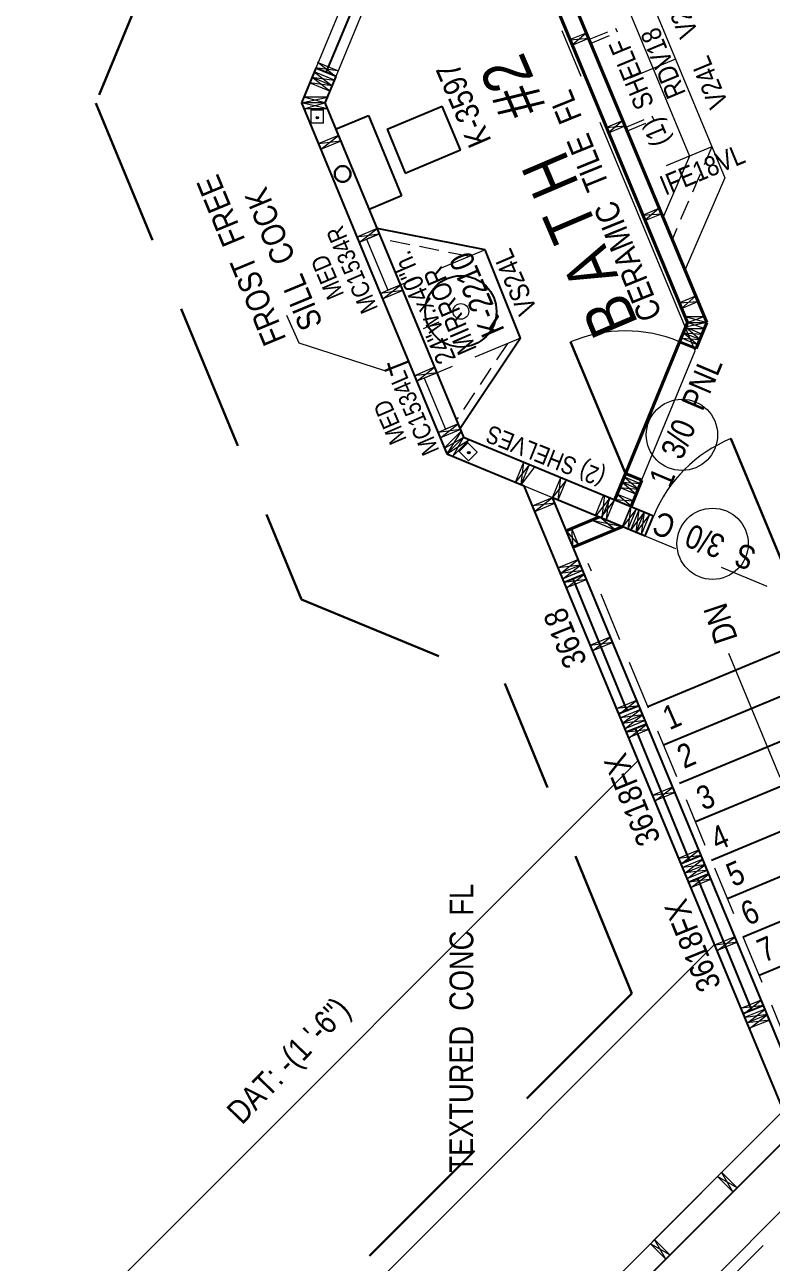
# Model space of a CAD drawing. Header units: inches. Extents: x -10188 to 9179, y -281 to 6710.
# Drawn here: x 4098.1 to 4286.7, y 2127.7 to 2440.3 of the extents above; entities that cross this region are included whole.
import ezdxf

# ---------------------------------------------------------------- set-up
doc = ezdxf.new("R2010")
doc.units = ezdxf.units.IN
doc.header["$MEASUREMENT"] = 0
doc.linetypes.add('CENTER', pattern=[2, 1.25, -0.25, 0.25, -0.25])
doc.linetypes.add('HIDDEN', pattern=[0.375, 0.25, -0.125])
for name, color, linetype, lineweight in [('BUILT-INS', 6, 'Continuous', 9), ('CONCRETE', 7, 'Continuous', 20), ('DOORS', 7, 'Continuous', 30), ('FOUNDATION', 7, 'HIDDEN', 20), ('GRID', 1, 'CENTER', 20), ('INT WALLS', 7, 'Continuous', 40), ('MILLWORK', 7, 'Continuous', 20), ('PLUMBING', 7, 'Continuous', 20), ('ROOFLINE', 7, 'HIDDEN', 30), ('STEEL', 5, 'Continuous', 9), ('WALL FRAMING', 7, 'Continuous', 30), ('WINDOWS', 5, 'Continuous', 30)]:
    doc.layers.add(name, color=color, linetype=linetype, lineweight=lineweight)
for name, color, linetype in [('CABINETS', 30, 'HIDDEN'), ('CABTOPS', 30, 'Continuous'), ('LLPLUMBING', 102, 'Continuous'), ('LLTEXT', 7, 'Continuous'), ('MILLWORK TEXT', 7, 'Continuous'), ('STAIRS', 7, 'Continuous'), ('TEXT', 250, 'Continuous'), ('WALLS', 5, 'Continuous')]:
    doc.layers.add(name, color=color, linetype=linetype)
doc.styles.add('ARCHENT', font='technical.ttf', dxfattribs={"height": 6})
doc.styles.add('ARCHENTLTD', font='technical.ttf', dxfattribs={"height": 0.1875})
doc.dimstyles.new('ARCHENTLTD', dxfattribs={"dimscale": 0.05, "dimtxt": 0.1875, "dimasz": 3, "dimexe": 9, "dimexo": 1, "dimgap": 2.5, "dimtad": 0, "dimdec": 1, "dimzin": 1, "dimdsep": 46, "dimlunit": 4, "dimtxsty": 'ARCHENTLTD', "dimblk": 'ARCHTICK', "dimcen": 6, "dimclrd": 256, "dimclre": 256, "dimclrt": 256, "dimaunit": 1, "dimadec": 0, "dimazin": 0, "dimtfac": 1, "dimtdec": 1, "dimtofl": 0, "dimtmove": 1, "dimatfit": 3, "dimldrblk": 'ARCHTICK', "dimfxl": 1, "dimfrac": 2, "dimtolj": 1, "dimtzin": 0, "dimlwd": 9, "dimlwe": 9, "dimarcsym": 0})

# ---------------------------------------------------------------- blocks, each defined once
blk = doc.blocks.new('_ArchTick')
at = {"color": 0, "linetype": 'ByBlock', "const_width": 0.15}
blk.add_lwpolyline([(-0.5, -0.5), (0.5, 0.5)], dxfattribs=at)

msp = doc.modelspace()

# ---------------------------------------------------------------- hatches: boundary and pattern name
at = {"layer": 'WALL FRAMING', "lineweight": 9, "ltscale": 150}
for points in [[(4171.98, 2417.12, 1), (4171.98, 2416.5, 1)], [(4210.26, 2332.51, 1), (4210.26, 2331.89, 1)]]:
    msp.add_hatch(color=256, dxfattribs=at).paths.add_polyline_path(points)

# ---------------------------------------------------------------- linework, layer by layer
at = {"layer": 'BUILT-INS', "ltscale": 0.75}
for p, q in [((4218.36, 2537.79), (4274.92, 2401.66)), ((4215.95, 2527.65), (4266.03, 2407.12))]:
    msp.add_line(p, q, dxfattribs=at)
at = {"layer": 'BUILT-INS', "color": 6, "linetype": 'HIDDEN', "lineweight": 9, "ltscale": 20}
for p, q in [((4240.77, 2436.61), (4247.41, 2439.36)), ((4241.16, 2435.68), (4247.79, 2438.44)), ((4249.99, 2414.43), (4256.62, 2417.18)), ((4250.37, 2413.51), (4257, 2416.26)), ((4271.68, 2409.47), (4261.7, 2386.23))]:
    msp.add_line(p, q, dxfattribs=at)
at = {"layer": 'BUILT-INS', "color": 6, "linetype": 'Continuous', "lineweight": 9, "ltscale": 5}
for p, q in [((4247.79, 2438.44), (4247.41, 2439.36)), ((4257, 2416.26), (4256.62, 2417.18))]:
    msp.add_line(p, q, dxfattribs=at)
at = {"layer": 'BUILT-INS', "linetype": 'HIDDEN', "lineweight": 9, "ltscale": 50}
for p, q in [((4262.47, 2431.63), (4245.85, 2424.72)), ((4271.69, 2409.47), (4255.07, 2402.56))]:
    msp.add_line(p, q, dxfattribs=at)
at = {"layer": 'BUILT-INS'}
for p, q in [((4266.03, 2407.12), (4259.29, 2391.53)), ((4274.92, 2401.66), (4264.9, 2378.5))]:
    msp.add_line(p, q, dxfattribs=at)
at = {"layer": 'CABINETS', "lineweight": 9, "ltscale": 50}
for p, q in [((4214.41, 2383.42), (4193.05, 2374.56)), ((4223.34, 2361.14), (4202.24, 2352.39))]:
    msp.add_line(p, q, dxfattribs=at)
at = {"layer": 'CABTOPS', "color": 7, "linetype": 'HIDDEN', "lineweight": 20, "ltscale": 20}
for p, q in [((4210.04, 2381.81), (4188.08, 2386.16)), ((4220.03, 2359.77), (4207.35, 2340.76))]:
    msp.add_line(p, q, dxfattribs=at)
at = {"layer": 'CONCRETE', "ltscale": 75}
for p, q in [((4253.03, 2254.45), (4098.06, 2099.35)), ((4272.32, 2207.97), (4144.56, 2080.1))]:
    msp.add_line(p, q, dxfattribs=at)
at = {"layer": 'DOORS', "ltscale": 75}
for p, q in [((4235.97, 2360.17), (4249.82, 2326.94)), ((4276.44, 2335.73), (4290.24, 2302.47))]:
    msp.add_line(p, q, dxfattribs=at)
at = {"layer": 'DOORS', "color": 7, "linetype": 'Continuous', "lineweight": 20, "ltscale": 7.5}
for centre in [(4264.11, 2336.69), (4264.11, 2336.69), (4271.85, 2309.17)]:
    msp.add_circle(centre, 9, dxfattribs=at)
at = {"layer": 'DOORS', "lineweight": 9, "ltscale": 75}
for centre, radius, start, end in [((4249.82, 2326.94), 36, 67.6252, 112.6252), ((4290.23, 2302.49), 35.99, 112.5262, 157.502)]:
    msp.add_arc(centre, radius, start, end, dxfattribs=at)
at = {"layer": 'FOUNDATION', "linetype": 'HIDDEN', "lineweight": 20, "ltscale": 50}
msp.add_line((4298.77, 2163.71), (4240.46, 2304.21), dxfattribs=at)
at = {"layer": 'FOUNDATION', "color": 4, "ltscale": 75}
msp.add_line((4289.74, 2165.99), (4235.93, 2112.12), dxfattribs=at)
at = {"layer": 'GRID', "ltscale": 50}
for p, q in [((4267.43, 2357.91), (4204.62, 2509.26)), ((4249.09, 2313.55), (4267.43, 2357.91)), ((4249.09, 2313.55), (4267.43, 2357.91)), ((4204.73, 2331.89), (4293.45, 2295.2)), ((4293.95, 2170.2), (4231.42, 2320.85))]:
    msp.add_line(p, q, dxfattribs=at)
at = {"layer": 'GRID', "linetype": 'Continuous', "ltscale": 50}
msp.add_line((4330.26, 2206.54), (4233.06, 2109.26), dxfattribs=at)
at = {"layer": 'INT WALLS', "ltscale": 75}
for p, q in [((4265.51, 2365.06), (4208.97, 2501.16)), ((4270.38, 2365.07), (4235.27, 2449.58)), ((4265.51, 2365.06), (4247.13, 2320.31)), ((4265.51, 2365.06), (4263.52, 2360.23)), ((4270.38, 2365.07), (4267.68, 2358.51)), ((4270.38, 2365.07), (4267.68, 2358.51)), ((4267.68, 2358.51), (4263.52, 2360.23)), ((4267.68, 2358.51), (4263.52, 2360.23)), ((4249.82, 2326.94), (4247.12, 2320.38)), ((4249.82, 2326.94), (4247.12, 2320.38)), ((4253.98, 2325.22), (4249.82, 2326.94)), ((4253.98, 2325.22), (4249.82, 2326.94)), ((4253.98, 2325.22), (4251.25, 2318.6)), ((4253.98, 2325.22), (4251.25, 2318.6))]:
    msp.add_line(p, q, dxfattribs=at)
at = {"layer": 'INT WALLS', "color": 7, "lineweight": 20, "ltscale": 50}
for p, q in [((4235.79, 2436.53), (4239.99, 2438.27)), ((4236.36, 2435.14), (4240.56, 2436.88)), ((4244.99, 2414.36), (4249.19, 2416.1)), ((4245.56, 2412.97), (4249.76, 2414.72)), ((4254.19, 2392.19), (4258.39, 2393.94)), ((4254.76, 2390.81), (4258.96, 2392.55)), ((4263.39, 2370.03), (4267.59, 2371.77)), ((4263.96, 2368.64), (4268.16, 2370.38))]:
    msp.add_line(p, q, dxfattribs=at)
at = {"layer": 'INT WALLS', "ltscale": 50}
for p, q in [((4234.9, 2312.48), (4243.27, 2315.95)), ((4236.62, 2308.33), (4249.15, 2313.52))]:
    msp.add_line(p, q, dxfattribs=at)
at = {"layer": 'INT WALLS', "lineweight": 20, "ltscale": 50}
msp.add_line((4238.01, 2308.9), (4236.29, 2313.06), dxfattribs=at)
at = {"layer": 'INT WALLS', "linetype": 'Continuous', "lineweight": 20, "ltscale": 150}
for p, q in [((4276.97, 2145.44), (4273.08, 2149.33)), ((4278.03, 2146.5), (4274.14, 2150.39)), ((4260.02, 2128.45), (4256.13, 2132.34)), ((4261.08, 2129.52), (4257.19, 2133.4))]:
    msp.add_line(p, q, dxfattribs=at)
at = {"layer": 'INT WALLS', "lineweight": 9, "ltscale": 150}
for p, q in [((4261.08, 2129.52), (4256.13, 2132.34)), ((4260.02, 2128.45), (4257.19, 2133.4))]:
    msp.add_line(p, q, dxfattribs=at)
at = {"layer": 'LLPLUMBING', "color": 5, "linetype": 'Continuous', "lineweight": 30, "ltscale": 25}
for p, q in [((4195.06, 2355.2), (4189.05, 2352.85)), ((4189.87, 2354.77), (4190.93, 2351.6))]:
    msp.add_line(p, q, dxfattribs=at)
at = {"layer": 'MILLWORK', "color": 7, "lineweight": -3, "ltscale": 10}
for p, q in [((4214.41, 2383.42), (4187.14, 2388.81)), ((4223.34, 2361.14), (4208.08, 2338.28))]:
    msp.add_line(p, q, dxfattribs=at)
at = {"layer": 'MILLWORK', "lineweight": 9, "ltscale": 50}
for p, q in [((4187.67, 2387.49), (4184.44, 2386.15)), ((4184.44, 2386.15), (4189.81, 2373.22)), ((4193.05, 2374.56), (4189.81, 2373.22)), ((4202.23, 2352.39), (4198.99, 2351.04)), ((4199, 2351.05), (4204.37, 2338.12)), ((4207.61, 2339.46), (4204.37, 2338.12))]:
    msp.add_line(p, q, dxfattribs=at)
at = {"layer": 'MILLWORK', "color": 7, "linetype": 'Continuous', "lineweight": -3, "ltscale": 5}
msp.add_line((4223.34, 2361.14), (4214.41, 2383.42), dxfattribs=at)
at = {"layer": 'MILLWORK', "ltscale": 75}
msp.add_line((4296.63, 2148.12), (4253.33, 2104.79), dxfattribs=at)
at = {"layer": 'MILLWORK', "linetype": 'HIDDEN', "ltscale": 50}
msp.add_line((4297.88, 2145.12), (4256.33, 2103.54), dxfattribs=at)
at = {"layer": 'PLUMBING', "color": 5, "linetype": 'Continuous', "lineweight": -3, "ltscale": 1.5}
for p, q in [((4176.62, 2413.94), (4184.93, 2417.4)), ((4184.93, 2417.4), (4193.29, 2397.09)), ((4189.61, 2413.91), (4203.5, 2419.73)), ((4208.13, 2408.66), (4203.5, 2419.73)), ((4189.61, 2413.91), (4194.18, 2402.82)), ((4194.18, 2402.82), (4208.13, 2408.66)), ((4193.29, 2397.09), (4185.06, 2393.65))]:
    msp.add_line(p, q, dxfattribs=at)
at = {"layer": 'PLUMBING', "color": 7, "linetype": 'Continuous', "lineweight": 9, "ltscale": 7.5}
msp.add_line((4198.83, 2363.53), (4202.81, 2365.24), dxfattribs=at)
at = {"layer": 'PLUMBING', "color": 5, "lineweight": 30, "ltscale": 50}
msp.add_circle((4178.38, 2402.6), 2, dxfattribs=at)
at = {"layer": 'PLUMBING', "color": 5, "linetype": 'Continuous', "lineweight": -3, "ltscale": 1.5}
msp.add_circle((4208.26, 2367.88, -178358.1), 9, dxfattribs=at)
at = {"layer": 'PLUMBING', "color": 5, "linetype": 'Continuous', "lineweight": 9, "ltscale": 10}
msp.add_circle((4208.26, 2367.88, -178358.1), 1.98, dxfattribs=at)
at = {"layer": 'ROOFLINE', "linetype": 'HIDDEN', "ltscale": 150}
for p, q in [((4152.67, 2509.22), (4116, 2420.5)), ((4116, 2420.5), (4168.01, 2295.13)), ((4168.01, 2295.13), (4219.38, 2273.89)), ((4251.46, 2195.58), (4219.38, 2273.89)), ((4251.46, 2195.59), (4145.03, 2089.07)), ((4251.46, 2195.58), (4145.04, 2089.07))]:
    msp.add_line(p, q, dxfattribs=at)
at = {"layer": 'STAIRS', "ltscale": 50}
for p, q in [((4255.46, 2268.06), (4297.48, 2285.5)), ((4259.49, 2258.37), (4301.51, 2275.81)), ((4263.51, 2248.67), (4305.54, 2266.11)), ((4267.54, 2238.97), (4309.57, 2256.41)), ((4271.56, 2229.27), (4313.59, 2246.72)), ((4275.59, 2219.57), (4317.62, 2237.02)), ((4279.61, 2209.88), (4321.65, 2227.33)), ((4283.64, 2200.18), (4325.68, 2217.63))]:
    msp.add_line(p, q, dxfattribs=at)
at = {"layer": 'STEEL', "linetype": 'Continuous', "lineweight": 9, "ltscale": 40}
msp.add_line((4270.22, 2227.38), (4269.65, 2228.75), dxfattribs=at)
at = {"layer": 'WALL FRAMING', "lineweight": 9, "ltscale": 150}
for p, q in [((4235.78, 2436.52), (4240.56, 2436.88)), ((4239.99, 2438.27), (4236.36, 2435.14)), ((4170.42, 2415.45), (4170.42, 2419.02)), ((4173.54, 2418.72), (4170.42, 2418.72)), ((4173.55, 2415.41), (4173.54, 2418.97)), ((4173.55, 2415.41), (4170.42, 2415.45)), ((4244.98, 2414.36), (4249.76, 2414.72)), ((4249.19, 2416.1), (4245.56, 2412.97)), ((4254.18, 2392.19), (4258.96, 2392.55)), ((4258.39, 2393.94), (4254.76, 2390.81)), ((4263.38, 2370.02), (4268.16, 2370.38)), ((4267.59, 2371.77), (4263.96, 2368.64)), ((4210.15, 2330.1), (4207.63, 2332.62)), ((4210.01, 2334.66), (4207.8, 2332.45)), ((4212.35, 2332.32), (4209.83, 2334.83)), ((4212.35, 2332.32), (4210.15, 2330.1)), ((4225.57, 2329.22), (4222.08, 2324.71)), ((4225.58, 2329.22), (4222.09, 2324.71)), ((4223.47, 2324.14), (4224.19, 2329.79)), ((4223.48, 2324.14), (4224.19, 2329.79)), ((4226.93, 2328.66), (4223.47, 2324.14)), ((4226.94, 2328.66), (4223.48, 2324.14)), ((4234.91, 2325.36), (4231.42, 2320.85)), ((4232.81, 2320.28), (4233.53, 2325.93)), ((4226.91, 2317.37), (4231.42, 2320.85)), ((4246.02, 2320.96), (4242.53, 2316.45)), ((4247.12, 2320.38), (4243.63, 2315.87)), ((4243.92, 2315.87), (4244.64, 2321.53)), ((4245.01, 2315.3), (4245.73, 2320.95)), ((4232, 2319.46), (4226.34, 2318.74)), ((4252.65, 2318.02), (4249.16, 2313.52)), ((4250.54, 2312.94), (4251.26, 2318.6)), ((4254.65, 2317.2), (4251.16, 2312.69)), ((4252.55, 2312.12), (4253.27, 2317.77)), ((4256.04, 2316.62), (4252.55, 2312.12)), ((4253.93, 2311.54), (4254.65, 2317.2)), ((4254.65, 2317.2), (4256.04, 2316.62)), ((4234.9, 2312.48), (4238.01, 2308.9)), ((4236.62, 2308.33), (4236.29, 2313.06)), ((4233.41, 2301.69), (4237.92, 2305.19)), ((4238.49, 2303.8), (4232.83, 2303.08)), ((4239.07, 2302.41), (4233.41, 2301.69)), ((4233.98, 2300.31), (4238.49, 2303.8)), ((4249.1, 2263.82), (4253.61, 2267.31)), ((4254.19, 2265.92), (4248.53, 2265.2)), ((4254.76, 2264.54), (4249.1, 2263.81)), ((4249.67, 2262.43), (4254.18, 2265.92)), ((4264.86, 2225.96), (4269.37, 2229.46)), ((4269.94, 2228.07), (4264.28, 2227.35)), ((4270.62, 2226.73), (4264.96, 2226.01)), ((4265.54, 2224.62), (4270.05, 2228.11)), ((4280.64, 2188.12), (4285.15, 2191.61)), ((4285.72, 2190.23), (4280.06, 2189.51)), ((4286.29, 2188.84), (4280.63, 2188.12)), ((4281.2, 2186.73), (4285.71, 2190.22))]:
    msp.add_line(p, q, dxfattribs=at)
at = {"layer": 'WALL FRAMING', "linetype": 'HIDDEN', "lineweight": 9, "ltscale": 25}
for p, q in [((4177.18, 2428.63), (4171.5, 2429.39)), ((4176.6, 2427.25), (4172.08, 2430.78)), ((4234.95, 2298.03), (4239.46, 2301.53)), ((4240.03, 2300.14), (4234.37, 2299.42)), ((4241.54, 2282.09), (4246.05, 2285.58)), ((4246.62, 2284.19), (4240.96, 2283.47)), ((4253.29, 2268.26), (4247.63, 2267.54)), ((4248.21, 2266.15), (4252.72, 2269.64)), ((4250.79, 2260.18), (4255.3, 2263.68)), ((4255.87, 2262.29), (4250.22, 2261.57)), ((4262.39, 2246.34), (4256.73, 2245.61)), ((4257.31, 2244.23), (4261.82, 2247.72)), ((4268.96, 2230.4), (4263.3, 2229.68)), ((4263.88, 2228.29), (4268.39, 2231.79)), ((4271.56, 2224.44), (4265.91, 2223.72)), ((4266.48, 2222.34), (4270.99, 2225.83)), ((4278.15, 2208.5), (4272.49, 2207.77)), ((4273.07, 2206.39), (4277.58, 2209.88)), ((4284.83, 2192.56), (4279.17, 2191.84)), ((4279.74, 2190.45), (4284.25, 2193.95))]:
    msp.add_line(p, q, dxfattribs=at)
at = {"layer": 'WALL FRAMING', "linetype": 'HIDDEN', "lineweight": 20, "ltscale": 25}
for p, q in [((4177.18, 2428.63), (4172.06, 2430.78)), ((4240.05, 2300.15), (4234.91, 2298.05)), ((4245.96, 2285.54), (4240.82, 2283.44)), ((4246.64, 2284.2), (4241.5, 2282.1)), ((4252.64, 2269.61), (4247.49, 2267.51)), ((4255.9, 2262.3), (4250.75, 2260.2)), ((4261.73, 2247.69), (4256.59, 2245.59)), ((4262.41, 2246.34), (4257.27, 2244.24)), ((4268.3, 2231.75), (4263.16, 2229.65)), ((4271.59, 2224.45), (4266.44, 2222.35)), ((4277.49, 2209.85), (4272.35, 2207.75)), ((4278.17, 2208.51), (4273.03, 2206.41)), ((4284.17, 2193.91), (4279.03, 2191.81))]:
    msp.add_line(p, q, dxfattribs=at)
at = {"layer": 'WALL FRAMING', "lineweight": 20, "ltscale": 75}
for p, q in [((4175.74, 2424.9), (4170.62, 2427.05)), ((4176.33, 2426.28), (4171.21, 2428.43)), ((4175.16, 2423.51), (4170.04, 2425.66)), ((4269.18, 2362.14), (4265.02, 2363.86)), ((4269.18, 2362.14), (4265.02, 2363.86)), ((4268.01, 2359.45), (4263.85, 2361.17)), ((4268.01, 2359.45), (4263.85, 2361.17)), ((4268.62, 2360.78), (4264.46, 2362.5)), ((4268.62, 2360.78), (4264.46, 2362.5)), ((4253.62, 2324.35), (4249.46, 2326.07)), ((4253.62, 2324.35), (4249.46, 2326.07)), ((4252.46, 2321.67), (4248.3, 2323.39)), ((4252.46, 2321.67), (4248.3, 2323.39)), ((4253.06, 2323), (4248.91, 2324.72)), ((4253.06, 2323), (4248.91, 2324.72)), ((4251.83, 2320.01), (4247.67, 2321.73)), ((4251.83, 2320.01), (4247.67, 2321.73)), ((4241.31, 2315.14), (4247.2, 2312.7)), ((4241.31, 2315.14), (4247.19, 2312.7)), ((4237.95, 2305.2), (4232.85, 2303.12)), ((4238.52, 2303.81), (4233.43, 2301.73)), ((4239.09, 2302.42), (4234, 2300.34)), ((4253.64, 2267.32), (4248.55, 2265.24)), ((4254.21, 2265.93), (4249.12, 2263.85)), ((4254.8, 2264.55), (4249.69, 2262.46)), ((4269.4, 2229.47), (4264.25, 2227.37)), ((4269.96, 2228.08), (4264.82, 2225.98)), ((4270.64, 2226.74), (4265.5, 2224.64)), ((4285.18, 2191.62), (4280.08, 2189.55)), ((4285.74, 2190.24), (4280.65, 2188.16)), ((4286.34, 2188.86), (4281.22, 2186.77))]:
    msp.add_line(p, q, dxfattribs=at)
at = {"layer": 'WALL FRAMING', "linetype": 'Continuous', "lineweight": 9, "ltscale": 150}
for p, q in [((4175.16, 2423.51), (4170.64, 2427.04)), ((4170.64, 2427.04), (4176.28, 2426.3)), ((4171.21, 2428.43), (4175.74, 2424.9)), ((4175.74, 2424.9), (4170.06, 2425.66)), ((4167.95, 2420.54), (4174.52, 2422.04)), ((4174.52, 2419.04), (4167.95, 2420.54)), ((4173.9, 2420.54), (4168.57, 2422.04)), ((4168.57, 2419.04), (4173.9, 2420.54)), ((4177.9, 2410.92), (4172.25, 2410.17)), ((4172.83, 2408.79), (4177.31, 2412.31)), ((4182.58, 2385.29), (4187.07, 2388.81)), ((4187.65, 2387.43), (4182.01, 2386.67)), ((4193.63, 2373.18), (4187.99, 2372.43)), ((4188.56, 2371.04), (4193.05, 2374.56)), ((4268.62, 2360.78), (4265.02, 2363.86)), ((4268.62, 2360.78), (4265.02, 2363.86)), ((4263.9, 2361.15), (4268.62, 2360.8)), ((4263.9, 2361.15), (4268.62, 2360.8)), ((4268.06, 2359.43), (4264.46, 2362.5)), ((4264.46, 2362.5), (4269.18, 2362.15)), ((4268.06, 2359.43), (4264.46, 2362.5)), ((4264.46, 2362.5), (4269.18, 2362.15)), ((4202.2, 2352.37), (4196.56, 2351.62)), ((4197.13, 2350.24), (4201.62, 2353.76)), ((4203.07, 2335.92), (4207.55, 2339.44)), ((4208.13, 2338.06), (4202.49, 2337.31)), ((4204.15, 2333.35), (4208.98, 2336.07)), ((4208.32, 2337.6), (4204.74, 2331.89)), ((4204.74, 2331.89), (4210.45, 2335.48)), ((4208.95, 2336.1), (4206.24, 2331.27)), ((4253.06, 2323), (4249.46, 2326.07)), ((4253.06, 2323), (4249.46, 2326.07)), ((4248.35, 2323.37), (4253.07, 2323.01)), ((4248.35, 2323.37), (4253.07, 2323.01)), ((4248.91, 2324.72), (4253.63, 2324.36)), ((4252.51, 2321.65), (4248.91, 2324.72)), ((4248.91, 2324.72), (4253.63, 2324.36)), ((4252.51, 2321.65), (4248.91, 2324.72)), ((4247.12, 2320.38), (4251.84, 2320.02)), ((4247.12, 2320.38), (4251.84, 2320.02)), ((4251.27, 2318.66), (4247.67, 2321.73)), ((4251.27, 2318.66), (4247.67, 2321.73))]:
    msp.add_line(p, q, dxfattribs=at)
at = {"layer": 'WALL FRAMING', "lineweight": 20, "ltscale": 150}
for p, q in [((4173.9, 2420.54), (4167.95, 2420.54)), ((4174.52, 2422.04), (4168.57, 2422.04)), ((4174.52, 2419.04), (4168.57, 2419.04)), ((4177.31, 2412.31), (4172.24, 2410.17)), ((4177.9, 2410.92), (4172.83, 2408.79)), ((4187.07, 2388.81), (4182, 2386.67)), ((4187.65, 2387.43), (4182.58, 2385.29)), ((4193.05, 2374.56), (4187.98, 2372.42)), ((4193.63, 2373.18), (4188.56, 2371.04)), ((4201.62, 2353.76), (4196.55, 2351.62)), ((4202.2, 2352.37), (4197.13, 2350.24)), ((4207.55, 2339.44), (4202.48, 2337.3)), ((4208.13, 2338.06), (4203.07, 2335.92)), ((4208.32, 2337.6), (4204.12, 2333.39)), ((4208.95, 2336.1), (4204.74, 2331.89)), ((4210.45, 2335.48), (4206.24, 2331.27))]:
    msp.add_line(p, q, dxfattribs=at)
at = {"layer": 'WALL FRAMING', "linetype": 'Continuous', "lineweight": 20, "ltscale": 40}
for p, q in [((4264.89, 2366.56), (4269.76, 2366.57)), ((4264.89, 2366.56), (4269.76, 2366.57)), ((4265.51, 2365.06), (4270.38, 2365.07)), ((4265.51, 2365.06), (4270.38, 2365.07)), ((4265.72, 2363.57), (4269.76, 2363.57)), ((4265.72, 2363.57), (4269.76, 2363.57)), ((4241.31, 2315.14), (4249.09, 2313.54)), ((4241.31, 2315.14), (4249.09, 2313.54))]:
    msp.add_line(p, q, dxfattribs=at)
at = {"layer": 'WALL FRAMING', "linetype": 'Continuous', "lineweight": 9, "ltscale": 40}
for p, q in [((4264.89, 2366.56), (4270.38, 2365.07)), ((4264.89, 2366.56), (4270.38, 2365.07)), ((4270.38, 2365.07), (4265.02, 2363.86)), ((4270.38, 2365.07), (4265.02, 2363.86)), ((4265.51, 2365.06), (4269.76, 2366.57)), ((4265.51, 2365.06), (4269.76, 2366.57)), ((4269.76, 2363.57), (4265.51, 2365.06)), ((4269.76, 2363.57), (4265.51, 2365.06))]:
    msp.add_line(p, q, dxfattribs=at)
at = {"layer": 'WALL FRAMING', "linetype": 'HIDDEN', "lineweight": 9, "ltscale": 40}
for p, q in [((4265.51, 2365.06), (4270.38, 2365.07)), ((4265.51, 2365.06), (4270.38, 2365.07)), ((4265.51, 2365.06), (4270.38, 2365.07)), ((4265.51, 2365.06), (4270.38, 2365.07)), ((4247.2, 2312.7), (4243.27, 2315.95)), ((4247.19, 2312.7), (4243.27, 2315.95))]:
    msp.add_line(p, q, dxfattribs=at)
at = {"layer": 'WALL FRAMING', "lineweight": 20, "ltscale": 50}
for p, q in [((4222.08, 2324.71), (4224.19, 2329.79)), ((4222.09, 2324.71), (4224.19, 2329.79)), ((4223.47, 2324.14), (4225.57, 2329.22)), ((4223.48, 2324.14), (4225.58, 2329.22)), ((4231.42, 2320.85), (4233.53, 2325.93)), ((4232.81, 2320.28), (4234.91, 2325.36)), ((4226.34, 2318.74), (4231.42, 2320.85)), ((4242.23, 2316.44), (4244.34, 2321.53)), ((4243.92, 2315.87), (4246.02, 2320.96)), ((4245.01, 2315.3), (4247.12, 2320.38)), ((4226.92, 2317.36), (4232, 2319.46)), ((4249.15, 2313.52), (4251.25, 2318.6)), ((4249.16, 2313.52), (4251.26, 2318.6)), ((4250.54, 2312.94), (4252.65, 2318.02)), ((4251.16, 2312.69), (4253.27, 2317.77)), ((4252.55, 2312.12), (4254.65, 2317.2)), ((4253.93, 2311.54), (4256.04, 2316.62))]:
    msp.add_line(p, q, dxfattribs=at)
at = {"layer": 'WALL FRAMING', "linetype": 'Continuous', "lineweight": 9, "ltscale": 25}
for p, q in [((4278.03, 2146.5), (4273.08, 2149.33)), ((4276.97, 2145.44), (4274.14, 2150.39))]:
    msp.add_line(p, q, dxfattribs=at)
at = {"layer": 'WALL FRAMING', "lineweight": 9, "ltscale": 150}
for centre in [(4171.98, 2416.81), (4210.26, 2332.2)]:
    msp.add_circle(centre, 0.312, dxfattribs=at)
at = {"layer": 'WALL FRAMING', "color": 9, "linetype": 'Continuous', "lineweight": 5, "ltscale": 150}
for centre in [(4171.98, 2416.81), (4210.26, 2332.2)]:
    msp.add_circle(centre, 0.312, dxfattribs=at)
at = {"layer": 'WALLS', "color": 4, "lineweight": 20, "ltscale": 75}
for p, q in [((4185.35, 2462.62), (4171.59, 2429.35)), ((4190.42, 2460.49), (4176.66, 2427.22))]:
    msp.add_line(p, q, dxfattribs=at)
at = {"layer": 'WALLS', "color": 7, "linetype": 'Continuous', "lineweight": 9, "ltscale": 0.25}
msp.add_line((4262, 2385.73), (4236.93, 2446), dxfattribs=at)
at = {"layer": 'WALLS', "color": 4, "ltscale": 75}
for p, q in [((4171.59, 2429.35), (4167.95, 2420.54)), ((4176.71, 2427.2), (4171.59, 2429.35)), ((4176.66, 2427.22), (4173.9, 2420.54)), ((4167.95, 2420.54), (4171.59, 2411.77)), ((4173.9, 2420.54), (4208.94, 2336.1)), ((4171.59, 2411.77), (4185.38, 2378.51)), ((4185.38, 2378.51), (4204.73, 2331.89)), ((4208.94, 2336.1), (4256.96, 2316.24)), ((4208.94, 2336.1), (4256.96, 2316.24)), ((4204.73, 2331.89), (4224.24, 2323.82)), ((4289.75, 2165.99), (4224.24, 2323.82)), ((4296.24, 2164.7), (4231.42, 2320.85)), ((4231.42, 2320.85), (4254.86, 2311.16)), ((4239.47, 2301.5), (4234.37, 2299.42)), ((4253.27, 2268.25), (4248.17, 2266.17)), ((4255.18, 2263.63), (4250.06, 2261.54)), ((4269.02, 2230.39), (4263.88, 2228.29)), ((4271, 2225.8), (4265.91, 2223.72)), ((4284.8, 2192.55), (4279.71, 2190.47)), ((4296.24, 2164.7), (4241.4, 2109.82))]:
    msp.add_line(p, q, dxfattribs=at)
at = {"layer": 'WALLS', "color": 4, "ltscale": 50}
msp.add_line((4254.86, 2311.16), (4256.96, 2316.24), dxfattribs=at)
at = {"layer": 'WINDOWS', "lineweight": 25, "ltscale": 75}
for p, q in [((4174.18, 2428.27), (4188.12, 2461.46)), ((4250.33, 2266.83), (4236.72, 2300.16)), ((4266.11, 2228.98), (4252.49, 2262.3)), ((4281.87, 2191.14), (4268.25, 2224.46))]:
    msp.add_line(p, q, dxfattribs=at)

# ---------------------------------------------------------------- texts
at = {"layer": 'BUILT-INS', "linetype": 'Continuous', "lineweight": 30, "ltscale": 1.5, "char_height": 5, "attachment_point": 3, "rotation": 112.5214, "style": 'ARCHENTLTD'}
for s, insert in [('V24R\\P{\\H1.999x;  }', (4258.2, 2449.62)), ('(1)  SHELF\\P{\\H1.999x;  }', (4245.5, 2435.36)), ('V24L\\P{\\H1.999x;  }', (4266.13, 2430.92))]:
    msp.add_mtext(s, dxfattribs=dict(at, insert=insert))
at = {"layer": 'BUILT-INS', "color": 6, "linetype": 'Continuous', "lineweight": 30, "ltscale": 1.5, "insert": (4253.5, 2438.12), "char_height": 5, "attachment_point": 3, "rotation": 112.5214, "style": 'ARCHENTLTD'}
msp.add_mtext('RDV18\\P{\\H1.999x;  }', dxfattribs=at)
at = {"layer": 'BUILT-INS', "linetype": 'Continuous', "lineweight": 9, "ltscale": 1.5, "insert": (4258, 2401.71), "char_height": 5, "attachment_point": 1, "rotation": 22.5, "style": 'ARCHENTLTD'}
msp.add_mtext('IFE18VL\\P{\\H1.999x;  }', dxfattribs=at)
at = {"layer": 'CABINETS', "color": 7, "linetype": 'Continuous', "lineweight": 30, "insert": (4216.21, 2382.16), "char_height": 5, "attachment_point": 3, "rotation": 113.2989, "style": 'ARCHENTLTD'}
msp.add_mtext('VS24L\\P\\P  ', dxfattribs=at)
at = {"layer": 'DOORS', "linetype": 'Continuous', "lineweight": 30, "ltscale": 1.5, "insert": (4255.59, 2325.39), "char_height": 6, "attachment_point": 1, "rotation": 67.0719, "style": 'ARCHENTLTD'}
msp.add_mtext('1  3/0  PNL\\P{\\H1.999x;  }', dxfattribs=at)
msp.add_mtext('1  3/0  PNL\\P{\\H1.999x;  }', dxfattribs=at)
at = {"layer": 'DOORS', "color": 7, "linetype": 'Continuous', "lineweight": 30, "ltscale": 1.5, "insert": (4256.19, 2311.93, -48432), "char_height": 6, "attachment_point": 3, "rotation": 158.7747, "style": 'ARCHENTLTD'}
msp.add_mtext('S  3/0  C\\P{\\H1.999x;  }', dxfattribs=at)
at = {"layer": 'LLTEXT', "lineweight": 9, "ltscale": 1.5, "insert": (4158.68, 2358.61), "char_height": 6, "attachment_point": 1, "rotation": 112.5, "style": 'ARCHENT'}
msp.add_mtext('FROST  FREE  \\PSILL  COCK', dxfattribs=at)
at = {"layer": 'MILLWORK TEXT', "linetype": 'Continuous', "lineweight": 30, "char_height": 4.5, "attachment_point": 3, "style": 'ARCHENTLTD'}
for s, insert, rotation in [('MC1534R \\P  ', (4174.09, 2388.14), 113.2989), ('MED \\P  ', (4170.17, 2380.88), 113.2989), ('MC1534L \\P  ', (4189.92, 2351.51), 113.2989), ('MED \\P  ', (4186, 2344.25), 113.2989), ('(2) SHELVES \\P  ', (4214.15, 2335.07), 158.2989)]:
    msp.add_mtext(s, dxfattribs=dict(at, insert=insert, rotation=rotation))
at = {"layer": 'PLUMBING', "color": 5, "linetype": 'Continuous', "char_height": 6, "attachment_point": 3, "rotation": 113.2989, "style": 'ARCHENTLTD'}
for s, insert in [('K-3597\\P\\P  ', (4201.79, 2428.99)), ('K-2210\\P\\P  ', (4205.11, 2381.09))]:
    msp.add_mtext(s, dxfattribs=dict(at, insert=insert))
at = {"layer": 'ROOFLINE', "lineweight": 20, "ltscale": 150, "char_height": 6, "width": 14.1875, "attachment_point": 1, "style": 'ARCHENTLTD'}
for s, insert, rotation in [('DN', (4272.59, 2283.35), 108.4195), ('1', (4258.57, 2267.53), 23.6091), ('2', (4262.22, 2257.74), 23.6091), ('3', (4267.11, 2247.2), 23.6091), ('4', (4270.67, 2237), 23.6091), ('5', (4274.66, 2227.89), 23.6091), ('6', (4278.31, 2218.09), 23.6091), ('7', (4282.46, 2208.79), 23.6091)]:
    msp.add_mtext(s, dxfattribs=dict(at, insert=insert, rotation=rotation))
at = {"layer": 'TEXT', "linetype": 'Continuous', "lineweight": 30, "ltscale": 1.5, "insert": (4235.99, 2389.91), "char_height": 12, "attachment_point": 5, "rotation": 113.0769, "style": 'ARCHENTLTD'}
msp.add_mtext('    B A T H   #2', dxfattribs=at)
at = {"layer": 'TEXT', "color": 7, "linetype": 'Continuous', "lineweight": 30, "ltscale": 1.5, "char_height": 6, "style": 'ARCHENTLTD'}
for s, insert, attachment_point, rotation in [('CERAMIC  TILE  FL\\P{\\H1.999x;  }', (4253.59, 2364.7), 1, 112.0509), ('TEXTURED  CONC  FL\\P{\\H1.999x;  }', (4205.43, 2223.26), 3, 89.9058)]:
    msp.add_mtext(s, dxfattribs=dict(at, insert=insert, attachment_point=attachment_point, rotation=rotation))
at = {"layer": 'TEXT', "linetype": 'Continuous', "insert": (4148.62, 2166.34), "char_height": 6, "width": 271, "attachment_point": 1, "rotation": 46.0514, "style": 'ARCHENTLTD'}
msp.add_mtext('DAT: -(1 \'-6")', dxfattribs=at)
at = {"layer": 'WINDOWS', "color": 7, "linetype": 'Continuous', "lineweight": 30, "attachment_point": 3, "style": 'ARCHENTLTD'}
for s, insert, char_height, rotation in [('24"w.x40"h.\\P\\P  ', (4190.59, 2381.7), 5, 113.2989), ('3618\\P\\P  ', (4228.92, 2291.27), 6, 111.9947), ('3618FX\\P\\P  ', (4244.23, 2254.49), 6, 111.9947), ('3618FX\\P\\P  ', (4259.52, 2217.67), 6, 111.9947)]:
    msp.add_mtext(s, dxfattribs=dict(at, insert=insert, char_height=char_height, rotation=rotation))
at = {"layer": 'WINDOWS', "color": 7, "linetype": 'Continuous', "lineweight": 9, "insert": (4198.6, 2377.71), "char_height": 5, "attachment_point": 3, "rotation": 113.2989, "style": 'ARCHENTLTD'}
msp.add_mtext('MIRROR\\P\\P  ', dxfattribs=at)

# ---------------------------------------------------------------- leaders
at = {"layer": 'ROOFLINE', "lineweight": 20, "ltscale": 150}
msp.add_leader([(4288.9, 2250.16), (4275.98, 2281.42)], dimstyle='ARCHENTLTD', override={"dimgap": 1, "dimtad": 0}, dxfattribs=at)
at = {"layer": 'TEXT', "color": 7, "linetype": 'Continuous', "lineweight": 9, "ltscale": 25}
msp.add_leader([(4189.05, 2352.85), (4167.37, 2359.83), (4164.32, 2366.82)], dimstyle='ARCHENTLTD', override={"dimgap": 1, "dimtad": 0}, dxfattribs=at)

doc.saveas('drawing.dxf')
